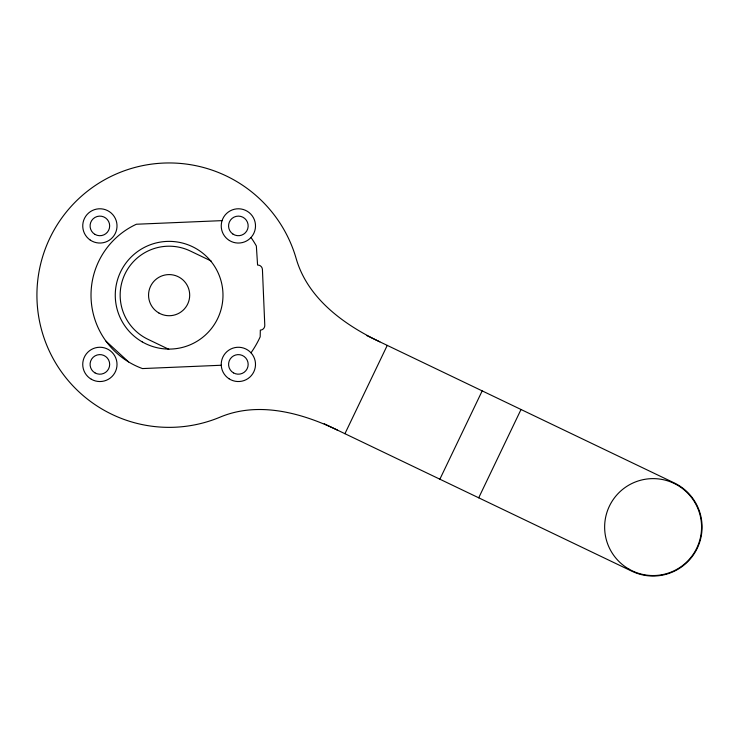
<?xml version="1.0" encoding="UTF-8"?>
<svg xmlns="http://www.w3.org/2000/svg" width="739" height="739" viewBox="0 0 739 739"><rect width="100%" height="100%" fill="white"/><g stroke="black" fill="none" stroke-linecap="round" stroke-linejoin="round"><path stroke-width="1.11" d="M344.928 433.701L387.254 345.39M439.871 479.195L482.188 390.885M478.706 497.809L521.023 409.498M222.07 220.628L136.392 224.24A78.103 78.103 0 0 0 142.47 368.576L221.257 365.251M337.492 430.135C301.798 412.962 258.77 401.074 220.453 416.99A132.207 132.207 0 0 1 45.328 341.557A132.207 132.207 0 0 1 127.736 169.6A132.207 132.207 0 0 1 296.247 258.844C307.84 298.667 344.069 324.754 379.818 341.824M211.105 260.978L190.283 251.001A48.968 48.968 0 0 0 124.965 273.993A48.968 48.968 0 0 0 147.966 339.312L168.778 349.288M366.572 335.478L674.264 482.927A48.968 48.968 0 0 1 697.265 548.246A48.968 48.968 0 0 1 631.947 571.238L324.245 423.789M106.01 341.169L128.586 361.916M251.001 352.817A100.144 100.144 0 0 0 260.183 336.827L260.322 330.139A4.656 4.656 0 0 0 264.784 325.28L262.428 269.513A4.656 4.656 0 0 0 257.578 265.052L256.359 245.976A100.144 100.144 0 0 0 251.001 237.496M142.193 341.871A53.864 53.864 0 0 0 222.984 295.221A53.864 53.864 0 0 0 142.193 248.581A53.864 53.864 0 0 0 142.193 341.871M229.386 240.508A17.136 17.136 0 0 0 255.5 226.393A17.136 17.136 0 0 0 230.226 210.837A17.136 17.136 0 0 0 229.386 240.508M229.025 378.765A17.136 17.136 0 0 0 255.482 365.315A17.136 17.136 0 0 0 230.605 349.122A17.136 17.136 0 0 0 229.025 378.765M90.278 240.101A17.136 17.136 0 0 0 116.974 227.132A17.136 17.136 0 0 0 92.393 210.495A17.136 17.136 0 0 0 90.278 240.101M91.313 379.246A17.136 17.136 0 0 0 117.021 364.401A17.136 17.136 0 0 0 91.313 349.556A17.136 17.136 0 0 0 91.313 379.246M232.877 234.023A9.792 9.792 0 0 0 248.138 226.605A9.792 9.792 0 0 0 234.087 217.1A9.792 9.792 0 0 0 232.877 234.023M233.478 372.881A9.792 9.792 0 0 0 248.165 364.401A9.792 9.792 0 0 0 233.478 355.921A9.792 9.792 0 0 0 233.478 372.881M94.98 234.392A9.792 9.792 0 0 0 109.677 225.912A9.792 9.792 0 0 0 94.98 217.432A9.792 9.792 0 0 0 94.98 234.392M94.98 372.881A9.792 9.792 0 0 0 109.677 364.401A9.792 9.792 0 0 0 94.98 355.921A9.792 9.792 0 0 0 94.98 372.881M158.839 312.966A20.563 20.563 0 0 0 189.692 295.157A20.563 20.563 0 0 0 158.839 277.347A20.563 20.563 0 0 0 158.839 312.966M628.871 569.067A48.478 48.478 0 0 0 701.579 527.083A48.478 48.478 0 0 0 628.871 485.107A48.478 48.478 0 0 0 628.871 569.067"/></g></svg>
